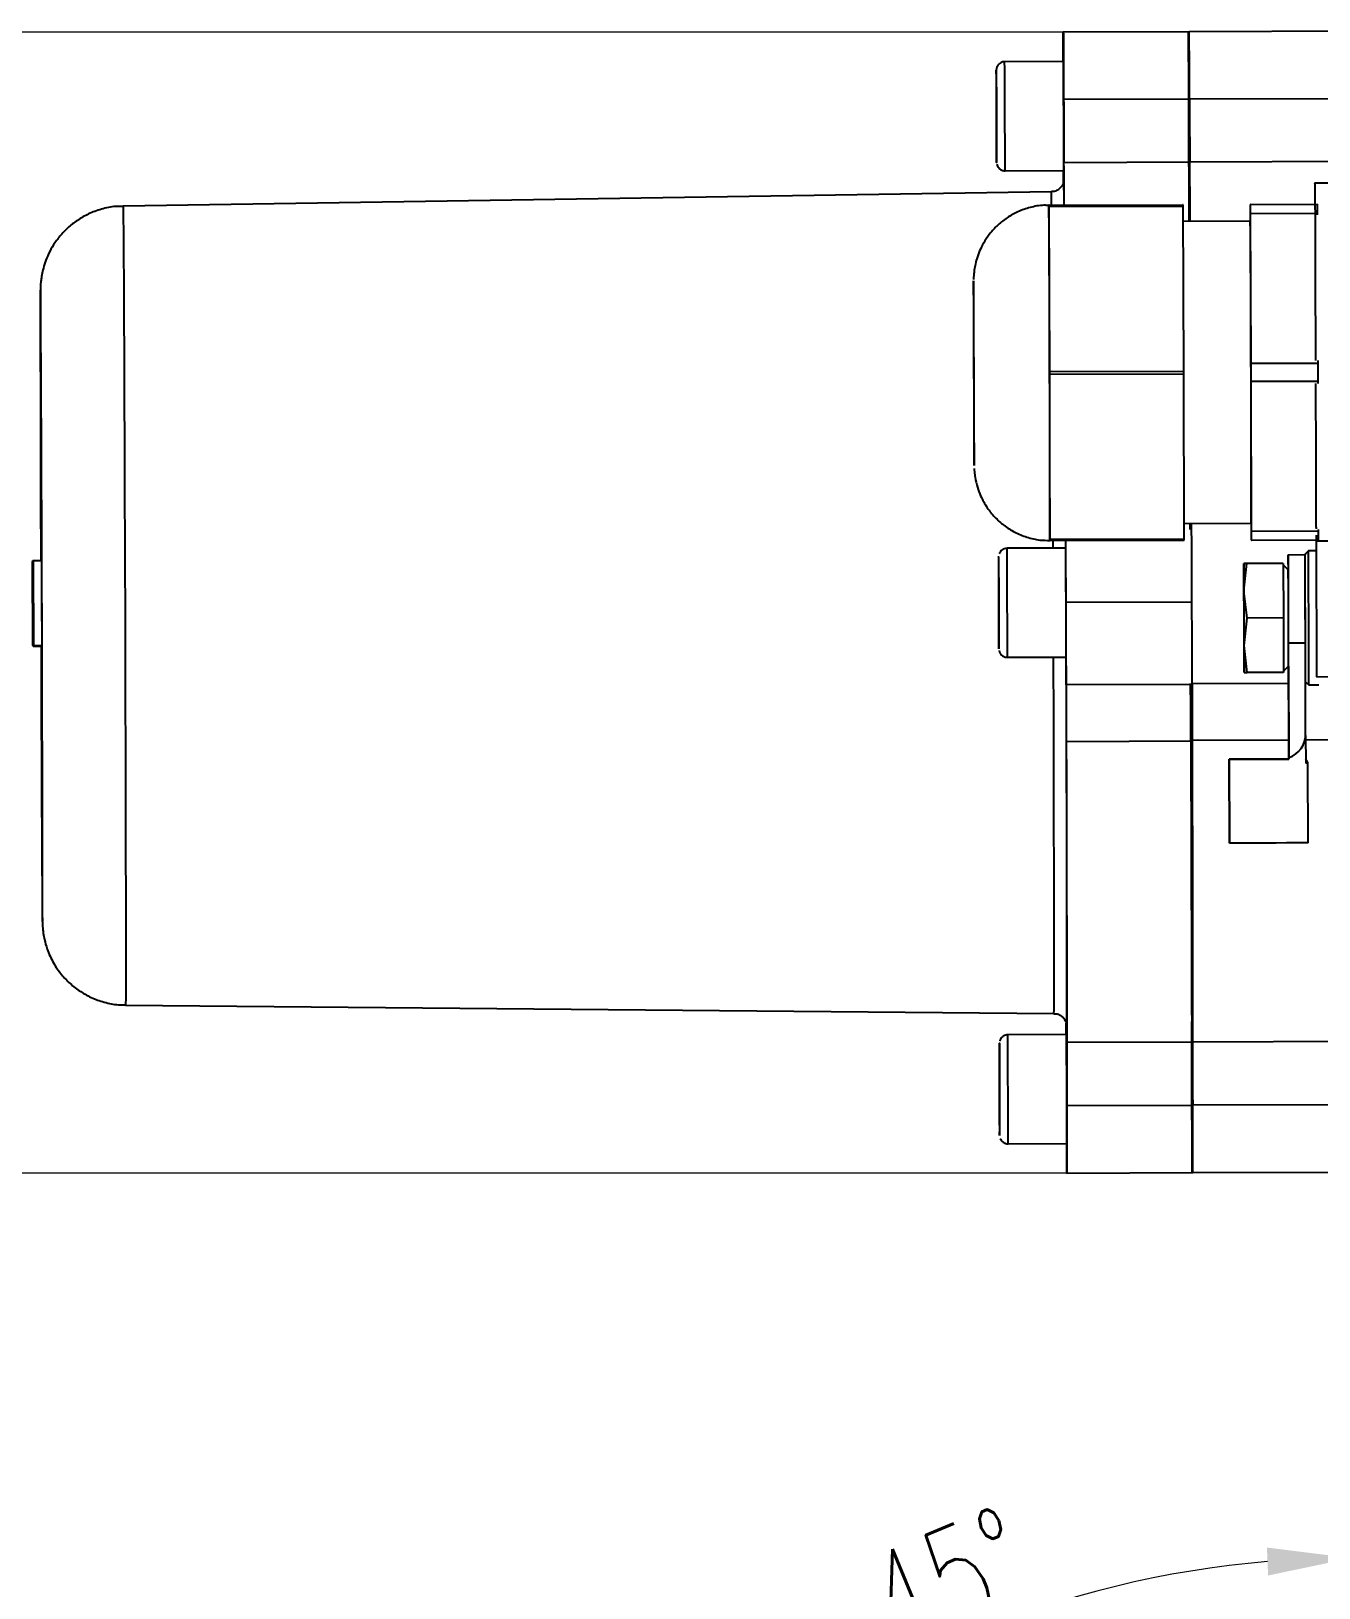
# Model space of a CAD drawing. Header units: millimetres. Extents: x 2384 to 4064, y 886 to 2074.
# Drawn here: x 3244.1 to 3397.6, y 1680.5 to 1866.1 of the extents above; entities that cross this region are included whole.
import ezdxf

# ---------------------------------------------------------------- set-up
doc = ezdxf.new("R2010")
doc.units = ezdxf.units.MM
doc.layers.add('AM_5', color=3, linetype='Continuous', lineweight=25)
doc.layers.add('标注', color=3, linetype='Continuous', lineweight=13)
doc.styles.add('SLDTEXTSTYLE1', font='txt.shx', dxfattribs={"width": 0.7, "bigfont": 'gbcbig.shx'})
doc.dimstyles.new('SLDDIMSTYLE12$0', dxfattribs={"dimtxt": 12, "dimasz": 10, "dimexe": 0, "dimexo": 0.0625, "dimgap": 0.875, "dimtad": 1, "dimdec": 1, "dimlfac": 1.8, "dimrnd": 1e-09, "dimzin": 12, "dimdsep": 46, "dimtxsty": 'SLDTEXTSTYLE1', "dimcen": 0.09, "dimdle": 8.16, "dimclrd": 3, "dimclre": 3, "dimadec": 0, "dimazin": 3, "dimtfac": 1, "dimtdec": 1, "dimtofl": 0, "dimtmove": 0, "dimatfit": 3, "dimfxl": 0, "dimfrac": 2, "dimtolj": 1, "dimlwd": 5, "dimlwe": 5, "dimarcsym": 0})
doc.dimstyles.new('SLDDIMSTYLE12$2', dxfattribs={"dimtxt": 12, "dimasz": 10, "dimexe": 0, "dimexo": 0.0625, "dimgap": 0.875, "dimtad": 1, "dimdec": 1, "dimlfac": 1.8, "dimrnd": 1e-09, "dimzin": 12, "dimdsep": 46, "dimtxsty": 'SLDTEXTSTYLE1', "dimcen": 0.09, "dimdle": 8.16, "dimclrd": 3, "dimclre": 3, "dimadec": 0, "dimazin": 3, "dimtfac": 1, "dimtdec": 1, "dimtofl": 0, "dimtmove": 0, "dimatfit": 3, "dimfxl": 0, "dimfrac": 2, "dimtolj": 1, "dimlwd": 5, "dimlwe": 5, "dimarcsym": 0})

# ---------------------------------------------------------------- blocks, each defined once
blk = doc.blocks.new('*D49')
at = {"layer": 'Defpoints', "color": 0, "transparency": 16777216}
for p in [(3367.19, 1866), (3227.54, 1730), (3367.59, 1730)]:
    blk.add_point(p, dxfattribs=at)
at = {"layer": '标注', "color": 3, "lineweight": 5, "transparency": 16777216}
blk.add_line((3367.13, 1866), (3227.54, 1866), dxfattribs=at)
at = {"layer": '标注', "color": 3, "linetype": 'Continuous', "lineweight": 5, "transparency": 16777216}
for p, q in [((3227.54, 1856), (3227.54, 1740)), ((3367.53, 1730), (3227.54, 1730))]:
    blk.add_line(p, q, dxfattribs=at)
at = {"layer": '标注', "color": 3, "transparency": 16777216}
for points in [[(3225.88, 1856), (3229.21, 1856), (3227.54, 1866)], [(3225.88, 1740), (3229.21, 1740), (3227.54, 1730)]]:
    blk.add_solid(points, dxfattribs=at)
at = {"layer": '标注', "color": 0, "transparency": 16777216, "insert": (3221.67, 1798), "char_height": 10, "attachment_point": 5, "rotation": 90, "style": 'SLDTEXTSTYLE1'}
blk.add_mtext('\\A1;136', dxfattribs=at)
blk = doc.blocks.new('*D65')
at = {"layer": 'AM_5', "color": 3, "linetype": 'Continuous', "lineweight": 5, "transparency": 16777216}
blk.add_line((3401.49, 1596.77), (3401.49, 1684.1), dxfattribs=at)
at = {"layer": 'AM_5', "color": 3, "lineweight": 5, "transparency": 16777216}
blk.add_line((3351.95, 1614.91), (3317.53, 1649.33), dxfattribs=at)
at = {"layer": 'AM_5', "color": 3, "linetype": 'Continuous', "lineweight": 5, "transparency": 16777216}
blk.add_arc((3401.49, 1565.36), 118.74, 94.8267, 130.1733, dxfattribs=at)
at = {"layer": 'AM_5', "color": 3, "transparency": 16777216}
for points in [[(3391.43, 1685.35), (3391.57, 1682.02), (3401.49, 1684.1)], [(3326.02, 1654.87), (3323.77, 1657.32), (3317.53, 1649.33)]]:
    blk.add_solid(points, dxfattribs=at)
at = {"layer": 'Defpoints', "color": 0, "transparency": 16777216}
for p in [(3370.76, 1680.06), (3352, 1614.86), (3401.49, 1596.71), (3401.49, 1570.36), (3401.49, 1565.36)]:
    blk.add_point(p, dxfattribs=at)
at = {"layer": 'AM_5', "color": 0, "transparency": 16777216, "insert": (3353.42, 1681.42), "char_height": 12, "attachment_point": 5, "rotation": 22.5, "style": 'SLDTEXTSTYLE1'}
blk.add_mtext('\\A1;45°', dxfattribs=at)

msp = doc.modelspace()

# ---------------------------------------------------------------- linework, layer by layer
at = {"color": 7, "linetype": 'Continuous', "lineweight": 25}
for p, q in [((3382.162, 1866.046), (3367.162, 1865.998)), ((3407.091, 1866.124), (3382.162, 1866.045)), ((3359.176, 1861.473), (3359.176, 1861.463)), ((3367.173, 1862.498), (3360.173, 1862.476)), ((3359.183, 1859.437), (3359.193, 1857.715)), ((3359.183, 1857.696), (3359.183, 1859.437)), ((3359.194, 1854.232), (3359.183, 1857.696)), ((3359.193, 1857.696), (3359.183, 1857.696)), ((3359.193, 1857.715), (3359.204, 1854.251)), ((3382.204, 1858.033), (3367.204, 1857.986)), ((3382.204, 1858.051), (3407.116, 1858.129)), ((3359.204, 1852.509), (3359.194, 1854.232)), ((3359.204, 1854.232), (3359.194, 1854.232)), ((3359.204, 1854.251), (3359.204, 1852.509)), ((3382.239, 1850.485), (3367.239, 1850.438)), ((3407.14, 1850.595), (3382.239, 1850.516)), ((3360.214, 1849.477), (3367.214, 1849.499)), ((3367.217, 1848.48), (3367.219, 1848.474)), ((3365.74, 1846.976), (3255.105, 1845.276)), ((3414.853, 1848.038), (3397.149, 1847.982)), ((3365.419, 1845.382), (3381.419, 1845.433)), ((3365.438, 1845.382), (3365.419, 1845.382)), ((3365.458, 1845.382), (3365.438, 1845.382)), ((3365.458, 1845.382), (3381.458, 1845.433)), ((3365.459, 1845.219), (3381.459, 1845.269)), ((3365.499, 1835.382), (3365.459, 1845.219)), ((3381.458, 1845.433), (3381.419, 1845.433)), ((3381.54, 1825.597), (3381.459, 1845.269)), ((3389.42, 1845.458), (3397.156, 1845.482)), ((3389.456, 1845.458), (3389.42, 1845.458)), ((3389.456, 1845.458), (3397.456, 1845.483)), ((3397.456, 1845.483), (3397.455, 1845.483)), ((3389.444, 1843.458), (3381.466, 1843.433)), ((3389.42, 1844.385), (3389.422, 1843.458)), ((3389.462, 1844.385), (3397.462, 1844.41)), ((3389.536, 1826.531), (3389.462, 1844.385)), ((3397.463, 1844.244), (3397.462, 1844.41)), ((3365.54, 1825.546), (3365.499, 1835.382)), ((3389.536, 1826.531), (3397.536, 1826.556)), ((3397.536, 1826.556), (3397.535, 1826.858)), ((3365.54, 1825.546), (3381.54, 1825.597)), ((3365.541, 1825.219), (3381.541, 1825.269)), ((3365.562, 1815.383), (3365.541, 1825.219)), ((3381.583, 1805.597), (3381.541, 1825.269)), ((3389.543, 1824.385), (3397.543, 1824.41)), ((3389.581, 1806.531), (3389.543, 1824.385)), ((3397.544, 1824.109), (3397.543, 1824.41)), ((3365.583, 1805.546), (3365.562, 1815.383)), ((3381.579, 1807.433), (3389.558, 1807.458)), ((3389.536, 1807.458), (3389.54, 1806.531)), ((3389.581, 1806.531), (3397.581, 1806.556)), ((3397.281, 1806.019), (3397.283, 1805.361)), ((3397.581, 1806.556), (3397.581, 1806.721)), ((3367.455, 1804.499), (3360.455, 1804.477)), ((3365.564, 1805.383), (3365.583, 1805.383)), ((3365.583, 1805.546), (3381.583, 1805.597)), ((3365.583, 1805.383), (3381.583, 1805.433)), ((3365.957, 1804.494), (3365.954, 1805.384)), ((3367.438, 1805.388), (3367.441, 1804.499)), ((3389.546, 1805.458), (3389.582, 1805.458)), ((3389.582, 1805.458), (3397.581, 1805.483)), ((3396.368, 1804.177), (3395.969, 1803.776)), ((3397.286, 1804.18), (3396.368, 1804.177)), ((3397.282, 1805.449), (3397.286, 1804.18)), ((3397.283, 1805.361), (3410.217, 1805.402)), ((3397.283, 1805.361), (3397.334, 1789.16)), ((3244.353, 1792.904), (3244.321, 1802.904)), ((3244.321, 1802.904), (3244.329, 1802.904)), ((3244.321, 1802.904), (3244.348, 1802.904)), ((3244.329, 1802.904), (3244.348, 1802.904)), ((3244.348, 1803.021), (3245.348, 1803.024)), ((3244.372, 1792.904), (3244.348, 1803.021)), ((3244.348, 1803.021), (3244.351, 1803.021)), ((3244.351, 1803.021), (3245.351, 1803.024)), ((3244.351, 1803.021), (3244.39, 1792.904)), ((3244.37, 1803.021), (3245.37, 1803.025)), ((3244.388, 1803.021), (3245.388, 1803.025)), ((3244.413, 1792.904), (3244.388, 1803.021)), ((3244.388, 1803.021), (3244.391, 1803.021)), ((3244.391, 1803.021), (3245.391, 1803.025)), ((3244.391, 1803.021), (3244.431, 1792.904)), ((3245.348, 1803.024), (3245.351, 1803.024)), ((3245.351, 1803.024), (3245.351, 1803.024)), ((3245.388, 1803.025), (3245.391, 1803.025)), ((3245.391, 1803.025), (3245.431, 1792.908)), ((3388.673, 1802.653), (3388.673, 1802.653)), ((3388.693, 1799.403), (3389.045, 1802.654)), ((3393.366, 1802.668), (3389.032, 1802.654)), ((3393.379, 1802.668), (3389.045, 1802.654)), ((3393.366, 1802.668), (3393.379, 1802.668)), ((3393.379, 1802.668), (3393.406, 1796.168)), ((3393.975, 1801.905), (3393.38, 1802.496)), ((3395.97, 1803.676), (3393.97, 1803.67)), ((3244.332, 1801.793), (3244.328, 1801.793)), ((3244.328, 1801.793), (3244.339, 1798.343)), ((3244.357, 1800.682), (3244.356, 1800.682)), ((3244.356, 1800.682), (3244.365, 1797.115)), ((3244.37, 1797.115), (3244.357, 1800.682)), ((3244.411, 1797.115), (3244.397, 1800.682)), ((3244.397, 1800.682), (3244.397, 1800.682)), ((3244.397, 1800.682), (3244.406, 1797.115)), ((3359.463, 1800.968), (3359.469, 1800.979)), ((3359.47, 1797.963), (3359.463, 1800.968)), ((3359.469, 1800.968), (3359.463, 1800.968)), ((3359.469, 1800.979), (3359.482, 1797.985)), ((3244.339, 1798.343), (3244.344, 1798.343)), ((3244.346, 1800.039), (3244.355, 1800.039)), ((3244.388, 1799.454), (3244.385, 1799.454)), ((3244.388, 1799.454), (3244.397, 1799.454)), ((3389.072, 1796.154), (3388.693, 1799.403)), ((3244.347, 1797.232), (3244.343, 1797.232)), ((3244.343, 1797.232), (3244.356, 1792.904)), ((3244.366, 1792.904), (3244.347, 1797.232)), ((3244.349, 1797.407), (3244.369, 1792.904)), ((3244.349, 1797.407), (3244.361, 1797.407)), ((3244.365, 1797.115), (3244.37, 1797.115)), ((3244.365, 1797.115), (3244.37, 1797.115)), ((3244.382, 1797.7), (3244.386, 1797.7)), ((3244.389, 1796.823), (3244.385, 1797.934)), ((3244.385, 1797.934), (3244.393, 1797.934)), ((3244.385, 1797.934), (3244.4, 1797.934)), ((3244.394, 1796.823), (3244.389, 1796.823)), ((3244.393, 1797.934), (3244.409, 1792.788)), ((3244.393, 1797.934), (3244.4, 1797.934)), ((3244.396, 1796.179), (3244.394, 1796.823)), ((3244.406, 1797.115), (3244.411, 1797.115)), ((3244.406, 1797.115), (3244.411, 1797.115)), ((3359.482, 1794.968), (3359.47, 1797.963)), ((3359.482, 1797.963), (3359.47, 1797.963)), ((3359.482, 1797.985), (3359.488, 1794.979)), ((3382.493, 1798.046), (3367.493, 1797.999)), ((3244.375, 1796.004), (3244.368, 1796.004)), ((3244.368, 1796.004), (3244.376, 1792.904)), ((3244.386, 1792.904), (3244.375, 1796.004)), ((3244.415, 1796.004), (3244.408, 1796.004)), ((3244.408, 1796.004), (3244.416, 1792.904)), ((3244.427, 1792.904), (3244.415, 1796.004)), ((3359.488, 1794.979), (3359.482, 1794.968)), ((3388.713, 1792.903), (3389.072, 1796.154)), ((3393.406, 1796.168), (3389.072, 1796.154)), ((3393.406, 1796.168), (3393.42, 1789.668)), ((3244.356, 1792.904), (3244.353, 1792.904)), ((3244.356, 1792.904), (3244.366, 1792.904)), ((3244.369, 1792.904), (3244.366, 1792.904)), ((3244.369, 1792.904), (3244.372, 1792.904)), ((3244.376, 1792.904), (3244.372, 1792.904)), ((3244.376, 1792.904), (3244.386, 1792.904)), ((3244.39, 1792.904), (3244.386, 1792.904)), ((3244.39, 1792.904), (3244.406, 1792.904)), ((3244.402, 1792.788), (3244.407, 1792.788)), ((3244.407, 1792.788), (3244.404, 1793.606)), ((3244.409, 1792.788), (3244.407, 1792.788)), ((3244.409, 1792.788), (3245.409, 1792.791)), ((3244.416, 1792.904), (3244.413, 1792.904)), ((3244.416, 1792.904), (3244.427, 1792.905)), ((3244.431, 1792.904), (3244.427, 1792.904)), ((3244.431, 1792.904), (3245.431, 1792.908)), ((3245.409, 1792.908), (3245.409, 1792.791)), ((3389.086, 1789.654), (3388.713, 1792.903)), ((3394.014, 1793.196), (3396.014, 1793.202)), ((3394.052, 1779.515), (3394.014, 1793.196)), ((3396.045, 1782.35), (3396.014, 1793.202)), ((3360.496, 1791.477), (3367.496, 1791.499)), ((3388.714, 1789.653), (3388.714, 1789.653)), ((3393.42, 1789.668), (3389.086, 1789.654)), ((3393.42, 1789.839), (3394.011, 1790.435)), ((3394, 1790.424), (3394.039, 1779.515)), ((3397.334, 1789.16), (3408.334, 1789.195)), ((3397.334, 1789.149), (3397.334, 1789.16)), ((3382.51, 1788.246), (3367.51, 1788.198)), ((3382.51, 1788.358), (3394.007, 1788.394)), ((3396.027, 1788.566), (3396.418, 1788.177)), ((3396.028, 1788.401), (3396.193, 1788.401)), ((3396.418, 1788.177), (3397.618, 1788.181)), ((3394.031, 1781.595), (3382.518, 1781.559)), ((3394.03, 1782.343), (3394.043, 1782.343)), ((3394.04, 1779.343), (3394.03, 1782.343)), ((3394.043, 1782.343), (3394.053, 1779.343)), ((3396.04, 1782.172), (3396.05, 1778.85)), ((3407.357, 1781.637), (3396.042, 1781.602)), ((3382.518, 1781.461), (3367.518, 1781.413)), ((3386.955, 1769.321), (3386.923, 1779.321)), ((3386.923, 1779.321), (3386.925, 1779.321)), ((3388, 1779.324), (3386.925, 1779.321)), ((3386.925, 1779.321), (3386.957, 1769.321)), ((3394.039, 1779.515), (3394.039, 1779.343)), ((3394.039, 1779.515), (3394.039, 1779.515)), ((3394.039, 1779.343), (3394.04, 1779.343)), ((3394.052, 1779.515), (3394.052, 1779.515)), ((3394.053, 1779.343), (3394.052, 1779.515)), ((3394.053, 1779.343), (3394.053, 1779.343)), ((3396.34, 1769.35), (3396.31, 1778.85)), ((3386.955, 1769.321), (3386.957, 1769.321)), ((3255.404, 1750.016), (3366.048, 1749.012)), ((3367.538, 1746.499), (3360.538, 1746.477)), ((3367.536, 1747.522), (3367.534, 1747.518)), ((3382.569, 1745.607), (3367.569, 1745.559)), ((3382.569, 1745.638), (3407.47, 1745.716)), ((3359.547, 1743.438), (3359.558, 1741.715)), ((3359.548, 1741.697), (3359.547, 1743.438)), ((3359.559, 1738.232), (3359.548, 1741.697)), ((3359.558, 1741.697), (3359.548, 1741.697)), ((3359.558, 1741.715), (3359.569, 1738.251)), ((3359.569, 1736.51), (3359.559, 1738.232)), ((3359.569, 1738.232), (3359.559, 1738.232)), ((3359.569, 1738.251), (3359.569, 1736.51)), ((3382.581, 1738.059), (3367.581, 1738.012)), ((3407.494, 1738.156), (3382.581, 1738.077)), ((3360.579, 1733.477), (3367.579, 1733.499)), ((3367.59, 1729.999), (3382.59, 1730.046)), ((3382.519, 1730.046), (3407.293, 1730.124))]:
    msp.add_line(p, q, dxfattribs=at)
at = {"color": 7, "linetype": 'Continuous', "lineweight": 25, "flags": 128}
for points in [[(3367.16, 1862.498), (3367.159, 1863.084), (3367.158, 1864.322), (3367.158, 1865.241), (3367.159, 1865.807), (3367.162, 1865.998), (3367.166, 1865.807), (3367.171, 1865.241), (3367.177, 1864.322), (3367.183, 1863.084), (3367.19, 1861.576), (3367.197, 1859.855), (3367.204, 1857.986)], [(3359.176, 1861.463), (3359.174, 1861.281), (3359.174, 1860.728), (3359.175, 1859.85), (3359.177, 1858.708), (3359.18, 1857.38), (3359.184, 1855.956), (3359.189, 1854.533), (3359.194, 1853.208), (3359.199, 1852.072), (3359.204, 1851.202), (3359.208, 1850.656), (3359.211, 1850.473), (3359.213, 1850.665), (3359.213, 1851.219), (3359.212, 1852.097), (3359.21, 1853.238), (3359.207, 1854.567), (3359.203, 1855.991), (3359.198, 1857.414), (3359.193, 1858.738), (3359.188, 1859.875), (3359.183, 1860.745), (3359.179, 1861.29), (3359.176, 1861.473), (3359.176, 1861.473)], [(3367.179, 1847.995), (3367.18, 1848.948), (3367.181, 1849.498)], [(3255.105, 1845.276), (3255.105, 1845.276), (3255.112, 1845.095), (3255.121, 1844.553), (3255.131, 1843.653), (3255.142, 1842.404), (3255.153, 1840.814), (3255.166, 1838.895), (3255.179, 1836.662), (3255.192, 1834.133), (3255.206, 1831.326), (3255.221, 1828.262), (3255.236, 1824.966), (3255.25, 1821.461), (3255.265, 1817.776), (3255.28, 1813.937), (3255.295, 1809.974), (3255.309, 1805.917), (3255.323, 1801.798), (3255.336, 1797.646)], [(3365.459, 1845.219), (3365.459, 1845.239), (3365.458, 1845.26), (3365.458, 1845.28), (3365.458, 1845.301), (3365.458, 1845.321), (3365.458, 1845.342), (3365.458, 1845.362), (3365.458, 1845.382)], [(3381.459, 1845.269), (3381.458, 1845.29), (3381.458, 1845.31), (3381.458, 1845.331), (3381.458, 1845.351), (3381.458, 1845.372), (3381.458, 1845.392), (3381.458, 1845.412), (3381.458, 1845.433)], [(3356.467, 1836.349), (3356.466, 1836.343), (3356.465, 1836.314)], [(3356.519, 1825.354), (3356.512, 1827.288), (3356.505, 1829.152), (3356.499, 1830.878), (3356.492, 1832.405), (3356.485, 1833.677), (3356.479, 1834.648), (3356.474, 1835.283), (3356.47, 1835.56), (3356.467, 1835.467), (3356.465, 1835.009), (3356.465, 1834.202), (3356.465, 1833.076), (3356.467, 1831.67), (3356.471, 1830.036), (3356.475, 1828.233), (3356.481, 1826.325), (3356.487, 1824.383), (3356.493, 1822.476), (3356.5, 1820.672), (3356.507, 1819.038), (3356.514, 1817.633), (3356.52, 1816.506), (3356.526, 1815.699), (3356.53, 1815.241), (3356.534, 1815.149), (3356.536, 1815.425), (3356.538, 1816.06), (3356.537, 1817.032), (3356.536, 1818.304), (3356.533, 1819.83), (3356.529, 1821.557), (3356.524, 1823.421), (3356.519, 1825.354)], [(3365.562, 1815.383), (3365.557, 1817.729), (3365.551, 1820.206), (3365.543, 1822.772), (3365.535, 1825.383), (3365.527, 1827.993), (3365.518, 1830.559), (3365.509, 1833.036), (3365.499, 1835.382)], [(3245.253, 1835.081), (3245.253, 1835.065), (3245.248, 1834.523), (3245.245, 1833.625), (3245.243, 1832.381), (3245.242, 1830.802), (3245.242, 1828.904), (3245.244, 1826.704), (3245.247, 1824.224), (3245.252, 1821.488), (3245.257, 1818.522), (3245.264, 1815.354), (3245.272, 1812.016), (3245.28, 1808.539), (3245.29, 1804.956), (3245.296, 1802.907)], [(3245.261, 1835.209), (3245.258, 1835.246), (3245.253, 1835.081)], [(3245.441, 1797.615), (3245.429, 1801.304), (3245.417, 1804.957), (3245.404, 1808.539), (3245.391, 1812.016), (3245.378, 1815.354), (3245.365, 1818.522), (3245.352, 1821.488), (3245.339, 1824.224), (3245.326, 1826.704), (3245.314, 1828.904), (3245.303, 1830.802), (3245.292, 1832.381), (3245.282, 1833.625), (3245.273, 1834.523), (3245.265, 1835.065), (3245.261, 1835.209)], [(3389.543, 1824.385), (3389.542, 1824.653), (3389.541, 1824.921), (3389.54, 1825.19), (3389.54, 1825.458), (3389.539, 1825.726), (3389.538, 1825.995), (3389.537, 1826.263), (3389.536, 1826.531)], [(3397.543, 1824.41), (3397.542, 1824.678), (3397.541, 1824.946), (3397.54, 1825.215), (3397.54, 1825.483), (3397.539, 1825.752), (3397.538, 1826.02), (3397.537, 1826.288), (3397.536, 1826.556)], [(3365.541, 1825.219), (3365.541, 1825.26), (3365.541, 1825.301), (3365.541, 1825.342), (3365.541, 1825.383), (3365.54, 1825.424), (3365.54, 1825.464), (3365.54, 1825.505), (3365.54, 1825.546)], [(3381.541, 1825.269), (3381.541, 1825.31), (3381.541, 1825.351), (3381.541, 1825.392), (3381.541, 1825.433), (3381.54, 1825.474), (3381.54, 1825.515), (3381.54, 1825.556), (3381.54, 1825.597)], [(3356.535, 1814.37), (3356.535, 1814.365), (3356.536, 1814.361)], [(3365.583, 1805.383), (3365.583, 1805.403), (3365.583, 1805.423), (3365.583, 1805.444), (3365.583, 1805.464), (3365.583, 1805.485), (3365.583, 1805.505), (3365.583, 1805.526), (3365.583, 1805.546)], [(3381.583, 1805.433), (3381.583, 1805.453), (3381.583, 1805.474), (3381.583, 1805.494), (3381.583, 1805.514), (3381.583, 1805.535), (3381.583, 1805.555), (3381.583, 1805.576), (3381.583, 1805.597)], [(3359.462, 1803.178), (3359.461, 1803.291), (3359.458, 1803.474), (3359.458, 1803.473)], [(3394.014, 1793.196), (3394.01, 1794.769), (3394.005, 1796.409), (3394, 1798.038), (3393.994, 1799.577), (3393.988, 1800.952), (3393.982, 1802.097), (3393.977, 1802.956), (3393.973, 1803.489), (3393.97, 1803.67), (3393.967, 1803.489), (3393.966, 1802.956), (3393.967, 1802.097), (3393.967, 1801.973)], [(3396.006, 1796.176), (3396.001, 1797.81), (3395.995, 1799.367), (3395.989, 1800.775), (3395.983, 1801.968), (3395.978, 1802.891), (3395.974, 1803.499), (3395.97, 1803.765), (3395.967, 1803.676)], [(3245.497, 1760.008), (3245.501, 1760.166), (3245.505, 1760.708), (3245.509, 1761.605), (3245.511, 1762.849), (3245.511, 1764.428), (3245.511, 1766.326), (3245.509, 1768.526), (3245.506, 1771.006), (3245.502, 1773.743), (3245.496, 1776.709), (3245.489, 1779.876), (3245.482, 1783.215), (3245.473, 1786.692), (3245.463, 1790.274), (3245.453, 1793.927), (3245.441, 1797.615)], [(3255.336, 1797.646), (3255.349, 1793.495), (3255.361, 1789.376), (3255.372, 1785.319), (3255.383, 1781.356), (3255.392, 1777.517), (3255.4, 1773.831), (3255.407, 1770.327), (3255.413, 1767.03), (3255.418, 1763.967), (3255.422, 1761.16), (3255.424, 1758.63), (3255.425, 1756.398), (3255.425, 1754.479), (3255.423, 1752.889), (3255.42, 1751.639), (3255.416, 1750.74), (3255.411, 1750.198), (3255.404, 1750.016), (3255.404, 1750.016)], [(3245.327, 1792.907), (3245.336, 1790.274), (3245.349, 1786.691), (3245.362, 1783.214), (3245.375, 1779.876), (3245.389, 1776.709), (3245.402, 1773.742), (3245.415, 1771.006), (3245.427, 1768.526), (3245.439, 1766.326), (3245.45, 1764.428), (3245.461, 1762.849), (3245.471, 1761.605), (3245.48, 1760.708), (3245.488, 1760.166), (3245.489, 1760.116)], [(3359.493, 1792.474), (3359.493, 1792.474), (3359.494, 1792.511)], [(3366.048, 1749.012), (3366.052, 1749.057), (3366.058, 1749.409), (3366.062, 1750.112), (3366.066, 1751.16), (3366.068, 1752.545), (3366.07, 1754.257), (3366.069, 1756.285), (3366.068, 1758.613), (3366.065, 1761.225), (3366.062, 1764.102), (3366.056, 1767.223), (3366.05, 1770.566), (3366.043, 1774.106), (3366.034, 1777.819), (3366.025, 1781.677), (3366.014, 1785.652), (3366.003, 1789.716), (3365.998, 1791.494)], [(3367.482, 1791.499), (3367.488, 1789.468), (3367.5, 1785.279), (3367.511, 1781.182), (3367.52, 1777.206), (3367.529, 1773.379), (3367.537, 1769.731), (3367.543, 1766.285), (3367.548, 1763.069), (3367.552, 1760.104), (3367.555, 1757.412), (3367.557, 1755.012), (3367.557, 1752.923), (3367.555, 1751.158), (3367.553, 1749.73), (3367.549, 1748.65), (3367.544, 1747.926), (3367.538, 1747.563), (3367.536, 1747.522)], [(3367.518, 1781.413), (3367.529, 1777.284), (3367.538, 1773.286), (3367.546, 1769.446), (3367.554, 1765.787), (3367.56, 1762.334), (3367.565, 1759.108), (3367.569, 1756.13), (3367.571, 1753.419), (3367.573, 1750.992), (3367.573, 1748.864), (3367.572, 1747.049), (3367.569, 1745.559)], [(3382.518, 1781.461), (3382.528, 1777.331), (3382.538, 1773.333), (3382.546, 1769.493), (3382.554, 1765.834), (3382.56, 1762.381), (3382.565, 1759.155), (3382.569, 1756.177), (3382.571, 1753.466), (3382.573, 1751.039), (3382.573, 1748.911), (3382.572, 1747.097), (3382.569, 1745.607)], [(3386.923, 1779.321), (3387.194, 1779.322), (3387.74, 1779.323), (3388.53, 1779.326), (3389.512, 1779.329), (3390.625, 1779.333), (3391.8, 1779.336), (3392.962, 1779.34), (3394.039, 1779.343)], [(3394.053, 1779.343), (3392.978, 1779.34), (3391.816, 1779.336), (3390.641, 1779.333), (3389.526, 1779.329), (3388.542, 1779.326), (3387.75, 1779.323), (3387.199, 1779.322), (3386.925, 1779.321)], [(3387.998, 1779.324), (3388.305, 1779.325), (3388.905, 1779.327), (3389.744, 1779.33), (3390.748, 1779.333), (3391.829, 1779.336), (3392.889, 1779.34), (3393.835, 1779.343), (3394.053, 1779.343)], [(3394.053, 1779.343), (3393.845, 1779.343), (3392.901, 1779.34), (3391.841, 1779.336), (3390.761, 1779.333), (3389.755, 1779.33), (3388.913, 1779.327), (3388.31, 1779.325), (3388, 1779.324)], [(3394.053, 1779.343), (3394.049, 1779.343), (3394.04, 1779.343)], [(3396.31, 1778.85), (3396.294, 1778.85), (3396.245, 1778.85), (3396.164, 1778.85), (3396.05, 1778.85)], [(3396.34, 1769.35), (3396.164, 1769.35), (3395.646, 1769.348), (3394.825, 1769.346), (3393.762, 1769.342), (3392.538, 1769.338), (3391.246, 1769.334), (3389.984, 1769.33), (3388.846, 1769.327), (3387.919, 1769.324), (3387.273, 1769.322), (3386.957, 1769.321)], [(3245.489, 1760.116), (3245.495, 1759.985), (3245.497, 1760.008)], [(3367.505, 1746.499), (3367.5, 1747.049), (3367.494, 1747.938)], [(3359.576, 1734.474), (3359.577, 1734.666), (3359.578, 1735.22), (3359.577, 1736.097), (3359.575, 1737.239), (3359.572, 1738.567), (3359.568, 1739.991), (3359.563, 1741.414), (3359.558, 1742.739), (3359.553, 1743.875), (3359.548, 1744.746), (3359.544, 1745.291), (3359.541, 1745.474), (3359.539, 1745.282), (3359.539, 1744.728), (3359.539, 1743.851), (3359.541, 1742.709), (3359.545, 1741.381), (3359.549, 1739.957), (3359.554, 1738.534), (3359.559, 1737.209), (3359.564, 1736.073), (3359.569, 1735.202), (3359.573, 1734.657), (3359.576, 1734.474)], [(3367.581, 1738.012), (3367.586, 1736.143), (3367.59, 1734.422), (3367.593, 1732.913), (3367.594, 1731.676), (3367.594, 1730.756), (3367.592, 1730.19), (3367.59, 1729.999), (3367.586, 1730.19), (3367.581, 1730.756), (3367.575, 1731.676), (3367.568, 1732.913), (3367.566, 1733.499)]]:
    msp.add_lwpolyline(points, dxfattribs=at)
at = {"color": 7, "linetype": 'Continuous', "lineweight": 25}
for centre, radius, start, end in [((2470.055, 1857.253), 912.15, 0.048977, 0.552306), ((1982.454, 1851.64), 1377.761, 359.910012, 0.450632), ((1989.297, 1851.662), 1377.919, 359.91005, 0.450609), ((5455.17, 1864.005), 2087.974, 180.165164, 180.372273), ((5470.169, 1864.052), 2087.974, 180.165164, 180.372273), ((1213.074, 1832.832), 2154.238, 0.333967, 0.468285), ((691.749, 1829.003), 2690.576, 0.307334, 0.457468), ((3377.958, 1848.024), 10.751, 177.56894, 179.93382), ((3211.039, 1844.997), 156.219, 0.1435, 1.27531), ((3317.498, 1845.383), 48.268, 0.00099, 1.89151), ((2267.792, 1833.662), 1097.709, 0.089786, 0.611751), ((5022.1, 1845.194), 1632.68, 179.990748, 180.02841), ((1756.764, 1834.926), 1632.725, 0.331938, 0.3696), ((1764.764, 1834.951), 1632.726, 0.331938, 0.3696), ((954.323, 1822.614), 2435.21, 0.066914, 0.490422), ((6113.286, 1834.087), 2756.822, 179.953718, 180.409783), ((1795.536, 1823.337), 1560.985, 0.074045, 0.47763), ((1641.913, 1817.311), 1714.626, 359.901422, 0.268769), ((954.381, 1812.986), 2435.183, 359.869926, 0.293437), ((2267.903, 1810.199), 1097.672, 359.74859, 0.270567), ((804.111, 1791.536), 2578.39, 0.144658, 0.35331), ((5022.238, 1815.99), 1632.725, 180.331938, 180.3696), ((1756.902, 1805.722), 1632.68, 359.990748, 0.02841), ((1764.902, 1805.747), 1632.68, 359.990748, 0.02841), ((2312.463, 1796.135), 1048.025, 0.10183, 0.45607), ((2319.931, 1796.159), 1047.557, 0.101779, 0.456178), ((-850.321, 1785.229), 4217.833, 0.173468, 0.27385), ((2361.464, 1795.141), 1034.943, 0.057391, 0.500284), ((4663.552, 1802.085), 1304.095, 179.939016, 180.422274), ((2002.286, 1794.643), 1357.203, 0.141342, 0.360319), ((3745.413, 1801.088), 356.743, 179.74859, 180.27057), ((3031.938, 1798.844), 356.755, 0.08979, 0.61175), ((1934.615, 1792.192), 1461.4, 0.039606, 0.45024), ((2138.808, 1792.224), 1255.204, 359.918306, 0.441874), ((6873.623, 1807.112), 3484.958, 180.126742, 180.233607), ((-96.237, 1785.194), 3484.958, 0.126742, 0.233607), ((2399.294, 1793.697), 960.201, 359.929219, 0.25625), ((2589.625, 1793.634), 770.874, 359.839675, 0.324314), ((2596.682, 1793.656), 770.817, 359.839654, 0.324328), ((1194.127, 1789.319), 2173.384, 359.970463, 0.228831), ((1209.126, 1789.366), 2173.384, 359.970463, 0.228831), ((-513.386, 1783.769), 3909.412, 0.132005, 0.18183), ((2361.49, 1790.705), 1034.931, 359.860064, 0.30296), ((3745.449, 1793.462), 356.755, 180.08979, 180.61175), ((3031.974, 1791.218), 356.743, 359.74859, 0.27057), ((4841.644, 1786.623), 1474.135, 179.938756, 180.202472), ((4856.643, 1786.67), 1474.135, 179.938756, 180.202472), ((1977.316, 1735.624), 1383.264, 359.911087, 0.449557), ((3378.352, 1748.044), 10.831, 180.41895, 182.78629), ((1984.475, 1735.646), 1383.105, 359.911064, 0.449596), ((5455.511, 1745.125), 2087.941, 179.988075, 180.195186), ((5470.51, 1745.172), 2087.941, 179.988075, 180.195186), ((2470.459, 1733.102), 912.136, 359.808041, 0.311374)]:
    msp.add_arc(centre, radius, start, end, dxfattribs=at)
for centre, major_axis, ratio, start_param, end_param in [((3397.03, 1782.353), (2.128, -2.118), 0.9982824, 3.9286365, 4.0203054), ((3393.045, 1782.34), (2.112, 2.131), 0.9996447, 4.2654461, 5.4964055)]:
    msp.add_ellipse(centre, major_axis=major_axis, ratio=ratio, start_param=start_param, end_param=end_param, dxfattribs=at)
for points, knots in [([(3382.116, 1858.05), (3382.113, 1859.147), (3382.106, 1861.339), (3382.098, 1863.949), (3382.092, 1865.657), (3382.091, 1866.241), (3382.092, 1865.648), (3382.098, 1863.909), (3382.104, 1861.906), (3382.109, 1860.435), (3382.11, 1860.045)], [0, 0, 0, 0, 0.1358473, 0.2716945, 0.4075418, 0.543389, 0.6792363, 0.8150836, 0.9509308, 1, 1, 1, 1]), ([(3359.297, 1861.953), (3359.255, 1861.858), (3359.203, 1861.738), (3359.183, 1861.597), (3359.179, 1861.554), (3359.177, 1861.529), (3359.176, 1861.506), (3359.176, 1861.496), (3359.176, 1861.49)], [0, 0, 0, 0, 0.451306, 0.5701909, 0.6421025, 0.7062392, 0.8009642, 1, 1, 1, 1]), ([(3360.171, 1862.466), (3360.146, 1862.469), (3360.003, 1862.487), (3359.766, 1862.403), (3359.52, 1862.247), (3359.376, 1862.087), (3359.317, 1861.986), (3359.297, 1861.953)], [0, 0, 0, 0, 0.0707184, 0.4043843, 0.6694381, 0.8920526, 1, 1, 1, 1]), ([(3359.241, 1850.256), (3359.261, 1850.18), (3359.304, 1850.022), (3359.474, 1849.776), (3359.739, 1849.574), (3360.019, 1849.47), (3360.178, 1849.487), (3360.217, 1849.491)], [0, 0, 0, 0, 0.17461699, 0.36687047, 0.64784852, 0.9119939, 1, 1, 1, 1]), ([(3382.135, 1852.045), (3382.136, 1851.887), (3382.138, 1851.133), (3382.139, 1850.753), (3382.14, 1850.454)], [0, 0, 0, 0, 0.21001427, 1, 1, 1, 1]), ([(3382.162, 1843.435), (3382.162, 1843.444), (3382.158, 1844.729), (3382.152, 1846.595), (3382.145, 1848.88), (3382.141, 1850.268), (3382.14, 1850.453), (3382.14, 1850.545)], [0, 0, 0, 0, 0.0017707, 0.251328, 0.5008854, 0.7504427, 1, 1, 1, 1]), ([(3382.14, 1850.545), (3382.14, 1850.461), (3382.141, 1850.294), (3382.145, 1848.931), (3382.152, 1846.673), (3382.158, 1844.791), (3382.162, 1843.477), (3382.163, 1843.435)], [0, 0, 0, 0, 0.2479504, 0.4959008, 0.7438512, 0.9918017, 1, 1, 1, 1]), ([(3382.14, 1850.516), (3382.143, 1849.778), (3382.147, 1848.303), (3382.155, 1845.848), (3382.161, 1844.005), (3382.163, 1843.435)], [0, 0, 0, 0, 0.4086534, 0.8173068, 1, 1, 1, 1]), ([(3382.162, 1843.435), (3382.161, 1843.967), (3382.155, 1845.779), (3382.147, 1848.216), (3382.143, 1849.708), (3382.14, 1850.454)], [0, 0, 0, 0, 0.1722172, 0.5861086, 1, 1, 1, 1]), ([(3367.126, 1847.974), (3367.107, 1847.922), (3367.049, 1847.757), (3366.844, 1847.452), (3366.479, 1847.156), (3366.079, 1846.982), (3365.822, 1846.996), (3365.741, 1847)], [0, 0, 0, 0, 0.09917088, 0.31881339, 0.58151511, 0.86895499, 1, 1, 1, 1]), ([(3397.149, 1847.974), (3397.149, 1847.977), (3397.148, 1848.081), (3397.149, 1847.709), (3397.152, 1846.817), (3397.157, 1845.256), (3397.164, 1843.164), (3397.172, 1840.575), (3397.181, 1837.566), (3397.192, 1834.221), (3397.203, 1830.632), (3397.211, 1828.133), (3397.215, 1826.87), (3397.215, 1826.858)], [0, 0, 0, 0, 0.0028421, 0.1135203, 0.2241984, 0.3348766, 0.4455547, 0.5562329, 0.6669111, 0.7775892, 0.8882674, 0.9989455, 1, 1, 1, 1]), ([(3255.104, 1845.234), (3254.802, 1845.238), (3253.928, 1845.249), (3252.535, 1844.938), (3251.009, 1844.378), (3249.669, 1843.614), (3248.522, 1842.713), (3247.57, 1841.718), (3246.809, 1840.675), (3246.229, 1839.627), (3245.814, 1838.619), (3245.543, 1837.701), (3245.389, 1836.936), (3245.313, 1836.355), (3245.281, 1835.985), (3245.268, 1835.756), (3245.261, 1835.572), (3245.256, 1835.414), (3245.255, 1835.322), (3245.254, 1835.267)], [0, 0, 0, 0, 0.0508938, 0.1475375, 0.238723, 0.3251311, 0.407034, 0.4844393, 0.5571379, 0.624702, 0.6864357, 0.7411907, 0.7866196, 0.819348, 0.8438606, 0.8637943, 0.8900873, 0.9352414, 1, 1, 1, 1]), ([(3365.437, 1845.343), (3365.238, 1845.354), (3364.489, 1845.392), (3363.236, 1845.138), (3361.77, 1844.637), (3360.492, 1843.926), (3359.407, 1843.082), (3358.516, 1842.146), (3357.814, 1841.166), (3357.287, 1840.188), (3356.919, 1839.253), (3356.684, 1838.404), (3356.554, 1837.691), (3356.496, 1837.159), (3356.476, 1836.822), (3356.47, 1836.658), (3356.467, 1836.562), (3356.467, 1836.523), (3356.467, 1836.502)], [0, 0, 0, 0, 0.0416357, 0.1562684, 0.2635695, 0.3646719, 0.4600435, 0.5497568, 0.6335842, 0.7110149, 0.7812291, 0.8430355, 0.8946685, 0.9326416, 0.9555567, 0.96924, 0.9836239, 1, 1, 1, 1]), ([(3397.224, 1824.109), (3397.225, 1823.785), (3397.23, 1822.209), (3397.239, 1819.423), (3397.25, 1815.887), (3397.26, 1812.609), (3397.269, 1809.729), (3397.275, 1807.761), (3397.278, 1806.95), (3397.278, 1806.774)], [0, 0, 0, 0, 0.0466301, 0.227282, 0.407934, 0.5885859, 0.7692378, 0.9498897, 1, 1, 1, 1]), ([(3356.544, 1813.993), (3356.545, 1813.965), (3356.549, 1813.869), (3356.574, 1813.496), (3356.665, 1812.765), (3356.893, 1811.785), (3357.354, 1810.55), (3358.032, 1809.334), (3358.982, 1808.158), (3360.082, 1807.171), (3361.369, 1806.353), (3362.819, 1805.761), (3364.24, 1805.416), (3365.168, 1805.419), (3365.565, 1805.421)], [0, 0, 0, 0, 0.0097053, 0.0332249, 0.0826413, 0.1713125, 0.2497861, 0.3676399, 0.4710802, 0.5759853, 0.6863554, 0.7995369, 0.914206, 1, 1, 1, 1]), ([(3382.278, 1806.7), (3382.278, 1806.709), (3382.277, 1807.147), (3382.276, 1807.293), (3382.276, 1807.435)], [0, 0, 0, 0, 0.0204207, 1, 1, 1, 1]), ([(3360.445, 1804.465), (3360.338, 1804.459), (3360.13, 1804.446), (3359.87, 1804.3), (3359.685, 1804.124), (3359.571, 1803.954), (3359.53, 1803.843), (3359.513, 1803.797)], [0, 0, 0, 0, 0.2579388, 0.5046447, 0.7086223, 0.8810116, 1, 1, 1, 1]), ([(3244.329, 1802.904), (3244.33, 1802.887), (3244.332, 1802.853), (3244.335, 1802.531), (3244.338, 1802.074), (3244.341, 1801.537), (3244.344, 1800.818), (3244.345, 1800.299), (3244.346, 1800.039)], [0, 0, 0, 0, 0.2503765, 0.5004055, 0.6255352, 0.7503101, 0.8750239, 1, 1, 1, 1]), ([(3244.378, 1797.583), (3244.377, 1798.103), (3244.374, 1799.141), (3244.37, 1800.66), (3244.367, 1802.015), (3244.367, 1802.9), (3244.369, 1802.981), (3244.37, 1803.021)], [0, 0, 0, 0, 0.1872508, 0.3741637, 0.5604995, 0.7798604, 1, 1, 1, 1]), ([(3244.37, 1803.021), (3244.371, 1802.988), (3244.373, 1802.92), (3244.378, 1802.106), (3244.384, 1800.845), (3244.387, 1799.918), (3244.388, 1799.454)], [0, 0, 0, 0, 0.2808609, 0.5601449, 0.7799227, 1, 1, 1, 1]), ([(3389.045, 1802.654), (3389.039, 1802.654), (3388.813, 1802.653), (3388.742, 1802.653), (3388.673, 1802.653)], [0, 0, 0, 0, 0.0269952, 1, 1, 1, 1]), ([(3388.673, 1802.653), (3388.711, 1802.653), (3388.763, 1802.653), (3388.978, 1802.654), (3389.032, 1802.654)], [0, 0, 0, 0, 0.7469333, 1, 1, 1, 1]), ([(3244.343, 1800.039), (3244.342, 1800.208), (3244.341, 1800.546), (3244.339, 1801.14), (3244.335, 1801.762), (3244.333, 1801.781), (3244.332, 1801.793)], [0, 0, 0, 0, 0.1252481, 0.2503991, 0.4992869, 1, 1, 1, 1]), ([(3244.373, 1801.91), (3244.373, 1801.86), (3244.372, 1801.785), (3244.372, 1801.158), (3244.374, 1800.338), (3244.377, 1799.14), (3244.38, 1798.18), (3244.382, 1797.7)], [0, 0, 0, 0, 0.2484927, 0.3735937, 0.4988061, 0.7490626, 1, 1, 1, 1]), ([(3244.385, 1799.454), (3244.384, 1799.82), (3244.382, 1800.548), (3244.378, 1801.446), (3244.375, 1801.862), (3244.374, 1801.894), (3244.373, 1801.91)], [0, 0, 0, 0, 0.2808145, 0.5590392, 0.7790826, 1, 1, 1, 1]), ([(3244.344, 1798.343), (3244.344, 1798.391), (3244.345, 1798.451), (3244.346, 1798.86), (3244.345, 1799.184), (3244.344, 1799.598), (3244.343, 1799.892), (3244.343, 1800.039)], [0, 0, 0, 0, 0.4990981, 0.6244891, 0.7496019, 0.8746456, 1, 1, 1, 1]), ([(3244.346, 1800.039), (3244.347, 1799.632), (3244.35, 1798.819), (3244.351, 1797.821), (3244.35, 1797.564), (3244.349, 1797.407)], [0, 0, 0, 0, 0.2794583, 0.5590872, 1, 1, 1, 1]), ([(3244.402, 1792.788), (3244.401, 1792.821), (3244.399, 1792.887), (3244.395, 1793.478), (3244.39, 1794.411), (3244.384, 1795.908), (3244.38, 1797.024), (3244.378, 1797.583)], [0, 0, 0, 0, 0.1869136, 0.3737692, 0.5603576, 0.7796615, 1, 1, 1, 1]), ([(3244.382, 1797.7), (3244.383, 1797.194), (3244.387, 1796.188), (3244.392, 1794.829), (3244.396, 1794.045), (3244.398, 1793.948), (3244.399, 1793.899)], [0, 0, 0, 0, 0.2813311, 0.5600527, 0.7801431, 1, 1, 1, 1]), ([(3244.399, 1793.899), (3244.399, 1793.921), (3244.4, 1793.965), (3244.4, 1794.491), (3244.398, 1795.336), (3244.397, 1795.898), (3244.396, 1796.179)], [0, 0, 0, 0, 0.2807685, 0.5595561, 0.7791584, 1, 1, 1, 1]), ([(3244.404, 1793.606), (3244.404, 1793.332), (3244.404, 1792.84), (3244.402, 1792.804), (3244.402, 1792.788)], [0, 0, 0, 0, 0.5576921, 1, 1, 1, 1]), ([(3359.516, 1792.276), (3359.523, 1792.243), (3359.553, 1792.098), (3359.679, 1791.865), (3359.924, 1791.636), (3360.204, 1791.494), (3360.407, 1791.491), (3360.494, 1791.49)], [0, 0, 0, 0, 0.0748294, 0.3354622, 0.5577007, 0.8095366, 1, 1, 1, 1]), ([(3388.714, 1789.653), (3388.783, 1789.653), (3388.854, 1789.653), (3389.08, 1789.654), (3389.086, 1789.654)], [0, 0, 0, 0, 0.97300478, 1, 1, 1, 1]), ([(3382.339, 1787.542), (3382.342, 1786.541), (3382.352, 1783.286), (3382.369, 1777.995), (3382.388, 1771.804), (3382.406, 1766.073), (3382.422, 1760.886), (3382.437, 1756.336), (3382.449, 1752.5), (3382.458, 1749.438), (3382.465, 1747.226), (3382.47, 1745.819), (3382.47, 1745.637), (3382.471, 1745.546)], [0, 0, 0, 0, 0.0424766, 0.138229, 0.2339813, 0.3297336, 0.425486, 0.5212383, 0.6169907, 0.712743, 0.8084953, 0.9042477, 1, 1, 1, 1]), ([(3396.309, 1778.86), (3396.302, 1778.92), (3396.289, 1779.03), (3396.209, 1779.159), (3396.125, 1779.244), (3396.065, 1779.277), (3396.041, 1779.291)], [0, 0, 0, 0, 0.3380438, 0.6128668, 0.8421432, 1, 1, 1, 1]), ([(3245.492, 1759.912), (3245.492, 1759.901), (3245.494, 1759.825), (3245.497, 1759.715), (3245.509, 1759.447), (3245.536, 1759.072), (3245.599, 1758.523), (3245.749, 1757.704), (3246.094, 1756.496), (3246.749, 1755.062), (3247.696, 1753.69), (3248.795, 1752.539), (3250.044, 1751.581), (3251.485, 1750.802), (3253.064, 1750.28), (3254.393, 1750.018), (3255.179, 1750.047), (3255.405, 1750.055)], [0, 0, 0, 0, 0.0125786, 0.0877707, 0.1259208, 0.1510777, 0.1842509, 0.2276334, 0.296769, 0.400976, 0.4982141, 0.5832257, 0.6745915, 0.7687378, 0.8644715, 0.9610426, 1, 1, 1, 1]), ([(3366.047, 1748.988), (3366.136, 1748.992), (3366.392, 1749.004), (3366.762, 1748.846), (3367.095, 1748.596), (3367.303, 1748.33), (3367.409, 1748.128), (3367.437, 1748.041), (3367.441, 1748.029)], [0, 0, 0, 0, 0.1450973, 0.4159266, 0.6355926, 0.8214957, 0.9758293, 1, 1, 1, 1]), ([(3360.535, 1746.463), (3360.453, 1746.462), (3360.265, 1746.461), (3360.01, 1746.339), (3359.804, 1746.168), (3359.674, 1745.987), (3359.6, 1745.832), (3359.577, 1745.739), (3359.569, 1745.704)], [0, 0, 0, 0, 0.1819525, 0.4209904, 0.6165301, 0.781902, 0.919201, 1, 1, 1, 1]), ([(3382.471, 1745.546), (3382.47, 1745.639), (3382.47, 1745.826), (3382.467, 1746.773), (3382.463, 1747.79), (3382.463, 1748.046)], [0, 0, 0, 0, 0.4281403, 0.8562806, 1, 1, 1, 1]), ([(3382.47, 1745.575), (3382.468, 1746.242), (3382.466, 1746.934), (3382.463, 1747.999), (3382.463, 1748.038)], [0, 0, 0, 0, 0.9630145, 1, 1, 1, 1]), ([(3382.473, 1744.664), (3382.474, 1744.601), (3382.474, 1744.46), (3382.475, 1744.194), (3382.475, 1744.046)], [0, 0, 0, 0, 0.4451848, 1, 1, 1, 1]), ([(3382.5, 1736.046), (3382.502, 1735.644), (3382.506, 1734.162), (3382.513, 1732.172), (3382.518, 1730.377), (3382.519, 1730.156), (3382.519, 1730.046)], [0, 0, 0, 0, 0.1102865, 0.4068576, 0.7034288, 1, 1, 1, 1]), ([(3359.651, 1734.122), (3359.687, 1734.037), (3359.763, 1733.859), (3359.993, 1733.647), (3360.273, 1733.498), (3360.485, 1733.491), (3360.581, 1733.488)], [0, 0, 0, 0, 0.2289572, 0.4785056, 0.7623915, 1, 1, 1, 1])]:
    msp.add_open_spline(points, degree=3, knots=knots, dxfattribs=at)
for points in [[(3382.11, 1860.045), (3382.11, 1859.986), (3382.111, 1859.868), (3382.114, 1858.945), (3382.118, 1857.625), (3382.123, 1856.053), (3382.128, 1854.48), (3382.132, 1853.156), (3382.135, 1852.228), (3382.135, 1852.106), (3382.135, 1852.045)], [(3382.14, 1850.516), (3382.139, 1850.847), (3382.137, 1851.509), (3382.131, 1853.287), (3382.125, 1855.483), (3382.119, 1857.195), (3382.116, 1858.05)], [(3382.357, 1781.558), (3382.355, 1782.385), (3382.35, 1784.038), (3382.343, 1786.062), (3382.338, 1787.623), (3382.337, 1788.113), (3382.336, 1788.358)], [(3382.357, 1781.558), (3382.364, 1779.486), (3382.377, 1775.342), (3382.395, 1769.515), (3382.412, 1764.079), (3382.428, 1759.136), (3382.442, 1754.745), (3382.454, 1750.989), (3382.463, 1747.853), (3382.468, 1746.376), (3382.47, 1745.637)], [(3382.494, 1738.077), (3382.491, 1738.934), (3382.486, 1740.648), (3382.479, 1742.849), (3382.473, 1744.635), (3382.471, 1745.303), (3382.47, 1745.637)], [(3382.475, 1744.046), (3382.475, 1743.987), (3382.476, 1743.868), (3382.479, 1742.946), (3382.483, 1741.625), (3382.488, 1740.054), (3382.493, 1738.48), (3382.497, 1737.157), (3382.5, 1736.229), (3382.5, 1736.107), (3382.5, 1736.046)], [(3382.519, 1730.046), (3382.519, 1730.162), (3382.518, 1730.394), (3382.513, 1732.18), (3382.504, 1734.781), (3382.498, 1736.979), (3382.494, 1738.077)]]:
    msp.add_open_spline(points, degree=3, dxfattribs=at)

# ---------------------------------------------------------------- dimensions: what is measured, and where the dimension line sits
at = {"layer": 'AM_5'}
dim = msp.add_angular_dim_2l(base=(3370.76, 1680.058), line1=((3401.493, 1570.364), (3401.493, 1596.709)), line2=((3401.493, 1565.364), (3351.995, 1614.861)), dimstyle='SLDDIMSTYLE12$2', override={"dimlfac": 1, "dimpost": ''}, dxfattribs=at)
dim.commit()
dim.dimension.update_dxf_attribs({"geometry": '*D65', "text_midpoint": (3353.422, 1681.417)})
at = {"layer": '标注'}
dim = msp.add_linear_dim(base=(3227.543, 1729.999), p1=(3367.194, 1865.999), p2=(3367.59, 1729.999), angle=90, text='136', dimstyle='SLDDIMSTYLE12$0', override={"dimtxt": 10, "dimtdec": 3, "dimtzin": 0}, dxfattribs=at)
dim.commit()
dim.dimension.update_dxf_attribs({"geometry": '*D49', "text_midpoint": (3221.668, 1797.999)})

doc.saveas('drawing.dxf')
